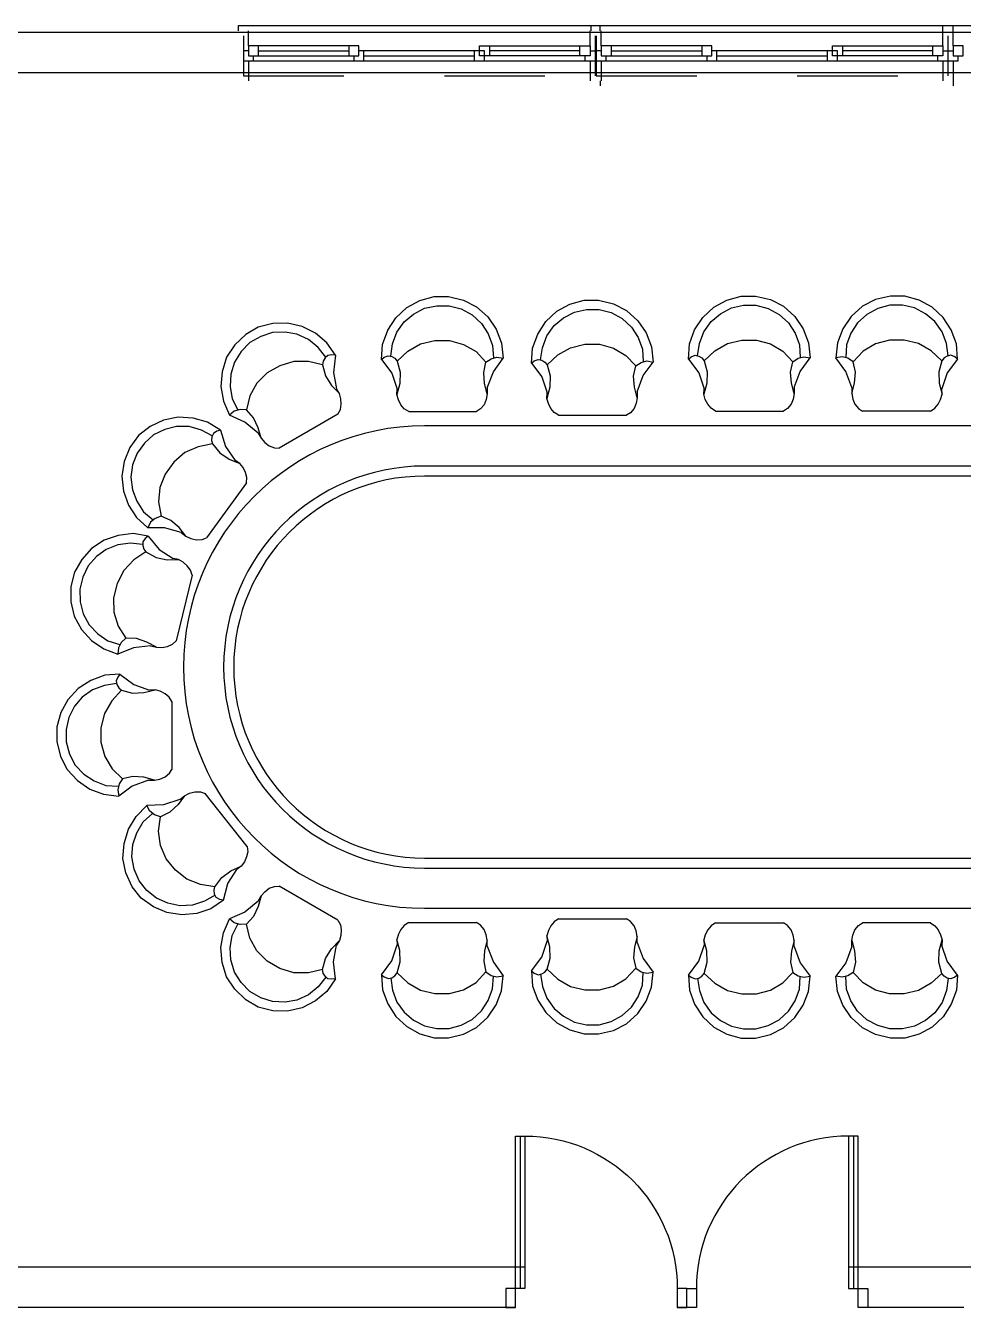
# Model space of a CAD drawing. Header units: millimetres. Extents: x -17017 to 2697, y 1903 to 18260.
# Drawn here: x -17004.516 to -17003.583, y 18222.847 to 18224.122 of the extents above; entities that cross this region are included whole.
import ezdxf

# ---------------------------------------------------------------- set-up
doc = ezdxf.new("R2010")
doc.units = ezdxf.units.MM
doc.linetypes.add('DOT3', pattern=[0.06, 0, -0.06])
for name, color, linetype in [('1', 7, 'Continuous'), ('3DJORDAN', 30, 'Continuous'), ('A-Door', 150, 'Continuous'), ('A-Glaz', 92, 'Continuous'), ('DENIZLIK', 16, 'Continuous'), ('DUVAR', 7, 'Continuous'), ('IZDOT', 2, 'DOT3'), ('NT', 1, 'Continuous'), ('PENCERE', 3, 'Continuous'), ('sıva', 181, 'Continuous')]:
    doc.layers.add(name, color=color, linetype=linetype)

# ---------------------------------------------------------------- blocks, each defined once
blk = doc.blocks.new('table-27')
at = {"color": 0, "linetype": 'ByBlock'}
for p, q in [((-2.5804, 1.7396), (-2.5254, 1.7908)), ((-2.5254, 1.7908), (-2.4612, 1.8258)), ((-2.4923, 1.7578), (-2.4372, 1.7869)), ((-2.4612, 1.8258), (-2.3899, 1.8459)), ((-2.4372, 1.7869), (-2.377, 1.7999)), ((-2.3899, 1.8459), (-2.3173, 1.8459)), ((-2.377, 1.7999), (-2.3154, 1.7999)), ((-2.3173, 1.8459), (-2.2435, 1.8278)), ((-2.3154, 1.7999), (-2.2545, 1.7837)), ((-2.2435, 1.8278), (-2.178, 1.7947)), ((-2.178, 1.7947), (-2.1229, 1.7435)), ((-1.7861, 1.7947), (-1.8412, 1.7435)), ((-1.7206, 1.8278), (-1.7861, 1.7947)), ((-1.6468, 1.8459), (-1.7206, 1.8278)), ((-1.6487, 1.7999), (-1.7096, 1.7837)), ((-1.5871, 1.7999), (-1.6487, 1.7999)), ((-1.5742, 1.8459), (-1.6468, 1.8459)), ((-1.5269, 1.7869), (-1.5871, 1.7999)), ((-1.5029, 1.8258), (-1.5742, 1.8459)), ((-1.4718, 1.7578), (-1.5269, 1.7869)), ((-1.4387, 1.7908), (-1.5029, 1.8258)), ((-1.3837, 1.7396), (-1.4387, 1.7908)), ((-0.9395, 1.8072), (-1.005, 1.7742)), ((-0.8656, 1.8254), (-0.9395, 1.8072)), ((-0.7931, 1.8254), (-0.8656, 1.8254)), ((-0.7218, 1.8053), (-0.7931, 1.8254)), ((-0.6576, 1.7703), (-0.7218, 1.8053)), ((-0.2588, 1.7927), (-0.3139, 1.7416)), ((-0.1934, 1.8258), (-0.2588, 1.7927)), ((-0.1195, 1.8439), (-0.1934, 1.8258)), ((-0.1214, 1.7979), (-0.1823, 1.7817)), ((-0.0599, 1.7979), (-0.1214, 1.7979)), ((-0.0469, 1.8439), (-0.1195, 1.8439)), ((0.0004, 1.785), (-0.0599, 1.7979)), ((0.0244, 1.8238), (-0.0469, 1.8439)), ((0.0885, 1.7889), (0.0244, 1.8238)), ((0.1436, 1.7377), (0.0885, 1.7889)), ((-2.6206, 1.6774), (-2.5804, 1.7396)), ((-2.5383, 1.7196), (-2.4923, 1.7578)), ((-2.2545, 1.7837), (-2.2001, 1.7545)), ((-2.2001, 1.7545), (-2.1541, 1.7118)), ((-2.1229, 1.7435), (-2.0808, 1.6826)), ((-1.8412, 1.7435), (-1.8833, 1.6826)), ((-1.764, 1.7545), (-1.8101, 1.7118)), ((-1.7096, 1.7837), (-1.764, 1.7545)), ((-1.4258, 1.7196), (-1.4718, 1.7578)), ((-1.3435, 1.6774), (-1.3837, 1.7396)), ((-1.06, 1.723), (-1.1022, 1.6621)), ((-1.005, 1.7742), (-1.06, 1.723)), ((-0.9829, 1.734), (-1.0289, 1.6912)), ((-0.9285, 1.7632), (-0.9829, 1.734)), ((-0.8676, 1.7794), (-0.9285, 1.7632)), ((-0.806, 1.7794), (-0.8676, 1.7794)), ((-0.7458, 1.7664), (-0.806, 1.7794)), ((-0.6907, 1.7372), (-0.7458, 1.7664)), ((-0.6447, 1.699), (-0.6907, 1.7372)), ((-0.6026, 1.7191), (-0.6576, 1.7703)), ((-0.3139, 1.7416), (-0.356, 1.6806)), ((-0.2368, 1.7526), (-0.2828, 1.7098)), ((-0.1823, 1.7817), (-0.2368, 1.7526)), ((0.0555, 1.7558), (0.0004, 1.785)), ((0.1015, 1.7176), (0.0555, 1.7558)), ((0.1838, 1.6755), (0.1436, 1.7377)), ((-2.6465, 1.6075), (-2.6206, 1.6774)), ((-2.5966, 1.6094), (-2.5746, 1.6684)), ((-2.5746, 1.6684), (-2.5383, 1.7196)), ((-2.1541, 1.7118), (-2.121, 1.6606)), ((-2.121, 1.6606), (-2.099, 1.6023)), ((-2.0808, 1.6826), (-2.0549, 1.6133)), ((-1.8833, 1.6826), (-1.9092, 1.6133)), ((-1.8431, 1.6606), (-1.8651, 1.6023)), ((-1.8101, 1.7118), (-1.8431, 1.6606)), ((-1.3895, 1.6684), (-1.4258, 1.7196)), ((-1.3675, 1.6094), (-1.3895, 1.6684)), ((-1.3176, 1.6075), (-1.3435, 1.6774)), ((-1.1022, 1.6621), (-1.1281, 1.5927)), ((-1.0289, 1.6912), (-1.062, 1.64)), ((-0.6084, 1.6478), (-0.6447, 1.699)), ((-0.5624, 1.6569), (-0.6026, 1.7191)), ((-0.356, 1.6806), (-0.3819, 1.6113)), ((-0.3158, 1.6586), (-0.3379, 1.6003)), ((-0.2828, 1.7098), (-0.3158, 1.6586)), ((0.1378, 1.6664), (0.1015, 1.7176)), ((0.1598, 1.6074), (0.1378, 1.6664)), ((0.2097, 1.6055), (0.1838, 1.6755)), ((0.486, 1.6134), (0.5434, 1.661)), ((0.5434, 1.661), (0.6094, 1.6948)), ((0.6094, 1.6948), (0.6827, 1.7115)), ((0.6358, 1.6563), (0.6947, 1.6664)), ((0.6827, 1.7115), (0.7557, 1.7097)), ((0.6947, 1.6664), (0.757, 1.664)), ((0.7557, 1.7097), (0.8275, 1.6914)), ((0.757, 1.664), (0.8157, 1.6451)), ((0.8275, 1.6914), (0.8903, 1.6551)), ((-2.6517, 1.5323), (-2.6465, 1.6075)), ((-2.6057, 1.5491), (-2.5966, 1.6094)), ((-2.5202, 1.5731), (-2.4573, 1.6094)), ((-2.4573, 1.6094), (-2.386, 1.6262)), ((-2.386, 1.6262), (-2.3135, 1.6262)), ((-2.3135, 1.6262), (-2.2435, 1.6075)), ((-2.2435, 1.6075), (-2.1813, 1.5712)), ((-2.099, 1.6023), (-2.0951, 1.5401)), ((-2.0549, 1.6133), (-2.0458, 1.5381)), ((-1.9092, 1.6133), (-1.9183, 1.5381)), ((-1.8651, 1.6023), (-1.869, 1.5401)), ((-1.7206, 1.6075), (-1.7828, 1.5712)), ((-1.6506, 1.6262), (-1.7206, 1.6075)), ((-1.5781, 1.6262), (-1.6506, 1.6262)), ((-1.5068, 1.6094), (-1.5781, 1.6262)), ((-1.4439, 1.5731), (-1.5068, 1.6094)), ((-1.3584, 1.5491), (-1.3675, 1.6094)), ((-1.3124, 1.5323), (-1.3176, 1.6075)), ((-1.062, 1.64), (-1.084, 1.5817)), ((-0.8695, 1.6057), (-0.9395, 1.5869)), ((-0.797, 1.6057), (-0.8695, 1.6057)), ((-0.7257, 1.5889), (-0.797, 1.6057)), ((-0.5864, 1.5889), (-0.6084, 1.6478)), ((-0.5365, 1.5869), (-0.5624, 1.6569)), ((-0.3819, 1.6113), (-0.391, 1.5361)), ((-0.3379, 1.6003), (-0.3418, 1.5381)), ((-0.1934, 1.6055), (-0.2556, 1.5692)), ((-0.1234, 1.6243), (-0.1934, 1.6055)), ((-0.0508, 1.6243), (-0.1234, 1.6243)), ((0.0205, 1.6074), (-0.0508, 1.6243)), ((0.0833, 1.5711), (0.0205, 1.6074)), ((0.1689, 1.5472), (0.1598, 1.6074)), ((0.2149, 1.5303), (0.2097, 1.6055)), ((0.4439, 1.5509), (0.486, 1.6134)), ((0.5301, 1.5901), (0.5787, 1.6301)), ((0.5787, 1.6301), (0.6358, 1.6563)), ((0.8157, 1.6451), (0.869, 1.6143)), ((0.869, 1.6143), (0.9136, 1.5698)), ((0.8903, 1.6551), (0.9452, 1.6024)), ((0.9452, 1.6024), (0.9853, 1.541)), ((-2.6517, 1.5323), (-2.6375, 1.5433)), ((-2.6517, 1.5323), (-2.6005, 1.4636)), ((-2.6375, 1.5433), (-2.6187, 1.5511)), ((-2.6187, 1.5511), (-2.6005, 1.5472)), ((-2.6005, 1.5472), (-2.5843, 1.5381)), ((-2.5843, 1.5381), (-2.5733, 1.5239)), ((-2.5733, 1.5239), (-2.5202, 1.5731)), ((-2.1813, 1.5712), (-2.132, 1.5187)), ((-2.132, 1.5187), (-2.1061, 1.5362)), ((-2.1061, 1.5362), (-2.0769, 1.5433)), ((-2.0951, 1.4707), (-2.0458, 1.5381)), ((-2.0769, 1.5433), (-2.0458, 1.5381)), ((-1.8872, 1.5433), (-1.9183, 1.5381)), ((-1.869, 1.4707), (-1.9183, 1.5381)), ((-1.858, 1.5362), (-1.8872, 1.5433)), ((-1.8321, 1.5187), (-1.858, 1.5362)), ((-1.7828, 1.5712), (-1.8321, 1.5187)), ((-1.3908, 1.5239), (-1.4439, 1.5731)), ((-1.3798, 1.5381), (-1.3908, 1.5239)), ((-1.3636, 1.5472), (-1.3798, 1.5381)), ((-1.3454, 1.5511), (-1.3636, 1.5472)), ((-1.3124, 1.5323), (-1.3636, 1.4636)), ((-1.3266, 1.5433), (-1.3454, 1.5511)), ((-1.3124, 1.5323), (-1.3266, 1.5433)), ((-1.1281, 1.5927), (-1.1372, 1.5176)), ((-1.084, 1.5817), (-1.0879, 1.5195)), ((-1.0017, 1.5506), (-1.051, 1.4981)), ((-0.9395, 1.5869), (-1.0017, 1.5506)), ((-0.6628, 1.5526), (-0.7257, 1.5889)), ((-0.6097, 1.5033), (-0.6628, 1.5526)), ((-0.5773, 1.5286), (-0.5864, 1.5889)), ((-0.5643, 1.5305), (-0.5825, 1.5266)), ((-0.5455, 1.5228), (-0.5643, 1.5305)), ((-0.5313, 1.5117), (-0.5365, 1.5869)), ((-0.3599, 1.5413), (-0.391, 1.5361)), ((-0.3418, 1.4687), (-0.391, 1.5361)), ((-0.3307, 1.5342), (-0.3599, 1.5413)), ((-0.3048, 1.5167), (-0.3307, 1.5342)), ((-0.2556, 1.5692), (-0.3048, 1.5167)), ((0.1365, 1.5219), (0.0833, 1.5711)), ((0.1475, 1.5361), (0.1365, 1.5219)), ((0.1637, 1.5452), (0.1475, 1.5361)), ((0.1818, 1.5491), (0.1637, 1.5452)), ((0.2006, 1.5413), (0.1818, 1.5491)), ((0.2149, 1.5303), (0.2006, 1.5413)), ((0.4439, 1.5509), (0.4617, 1.5533)), ((0.4439, 1.5509), (0.4538, 1.4658)), ((0.4617, 1.5533), (0.4819, 1.5506)), ((0.4819, 1.5506), (0.4956, 1.5382)), ((0.4921, 1.5425), (0.5301, 1.5901)), ((0.4956, 1.5382), (0.5051, 1.5222)), ((0.9136, 1.5698), (0.9461, 1.5173)), ((0.9853, 1.541), (1.0074, 1.4691)), ((-2.5733, 1.5239), (-2.5584, 1.4688)), ((-2.5584, 1.4688), (-2.5603, 1.4124)), ((-2.143, 1.4675), (-2.132, 1.5187)), ((-2.1391, 1.4124), (-2.143, 1.4675)), ((-2.1249, 1.3904), (-2.0951, 1.4707)), ((-1.8392, 1.3904), (-1.869, 1.4707)), ((-1.8211, 1.4675), (-1.8321, 1.5187)), ((-1.825, 1.4124), (-1.8211, 1.4675)), ((-1.3908, 1.5239), (-1.4057, 1.4688)), ((-1.4057, 1.4688), (-1.4038, 1.4124)), ((-1.1061, 1.5228), (-1.1372, 1.5176)), ((-1.0879, 1.4502), (-1.1372, 1.5176)), ((-1.0769, 1.5156), (-1.1061, 1.5228)), ((-1.051, 1.4981), (-1.0769, 1.5156)), ((-1.04, 1.4469), (-1.051, 1.4981)), ((-0.6097, 1.5033), (-0.6246, 1.4482)), ((-0.5987, 1.5176), (-0.6097, 1.5033)), ((-0.5825, 1.5266), (-0.5987, 1.5176)), ((-0.5313, 1.5117), (-0.5825, 1.4431)), ((-0.5313, 1.5117), (-0.5455, 1.5228)), ((-0.3119, 1.3884), (-0.3418, 1.4687)), ((-0.2938, 1.4655), (-0.3048, 1.5167)), ((0.1365, 1.5219), (0.1216, 1.4668)), ((0.1216, 1.4668), (0.1235, 1.4104)), ((0.2149, 1.5303), (0.1637, 1.4616)), ((0.5075, 1.5044), (0.4929, 1.4492)), ((0.5051, 1.5222), (0.5075, 1.5044)), ((0.5075, 1.5044), (0.5782, 1.5204)), ((0.5782, 1.5204), (0.6508, 1.5204)), ((0.6508, 1.5204), (0.7209, 1.4993)), ((0.7209, 1.4993), (0.7837, 1.463)), ((0.9461, 1.5173), (0.9645, 1.4572)), ((1.0074, 1.4691), (1.0133, 1.3953)), ((-2.6005, 1.4636), (-2.5733, 1.3845)), ((-2.5603, 1.4124), (-2.5746, 1.3573)), ((-2.1249, 1.3606), (-2.1391, 1.4124)), ((-1.8392, 1.3606), (-1.825, 1.4124)), ((-1.4038, 1.4124), (-1.3895, 1.3573)), ((-1.3636, 1.4636), (-1.3908, 1.3845)), ((-1.0581, 1.3698), (-1.0879, 1.4502)), ((-1.0438, 1.3919), (-1.04, 1.4469)), ((-0.6246, 1.4482), (-0.6226, 1.3919)), ((-0.5825, 1.4431), (-0.6097, 1.364)), ((-0.3119, 1.3586), (-0.2977, 1.4104)), ((-0.2977, 1.4104), (-0.2938, 1.4655)), ((0.1235, 1.4104), (0.1378, 1.3553)), ((0.1637, 1.4616), (0.1365, 1.3826)), ((0.4538, 1.4658), (0.4378, 1.3838)), ((0.4929, 1.4492), (0.463, 1.4014)), ((0.7837, 1.463), (0.8349, 1.4117)), ((0.8349, 1.4117), (0.8706, 1.3491)), ((0.9645, 1.4572), (0.9675, 1.3964)), ((-2.5746, 1.3573), (-2.5733, 1.3845)), ((-2.5675, 1.3314), (-2.5746, 1.3573)), ((-2.1249, 1.3606), (-2.1301, 1.3333)), ((-2.1249, 1.3904), (-2.1249, 1.3606)), ((-1.8392, 1.3904), (-1.8392, 1.3606)), ((-1.8392, 1.3606), (-1.834, 1.3333)), ((-1.3966, 1.3314), (-1.3895, 1.3573)), ((-1.3895, 1.3573), (-1.3908, 1.3845)), ((-1.0581, 1.34), (-1.0438, 1.3919)), ((-1.0581, 1.3698), (-1.0581, 1.34)), ((-1.0581, 1.34), (-1.0529, 1.3128)), ((-0.6226, 1.3919), (-0.6084, 1.3368)), ((-0.6084, 1.3368), (-0.6097, 1.364)), ((-0.3119, 1.3884), (-0.3119, 1.3586)), ((-0.3119, 1.3586), (-0.3068, 1.3314)), ((0.1306, 1.3294), (0.1378, 1.3553)), ((0.1378, 1.3553), (0.1365, 1.3826)), ((0.4162, 1.3348), (0.423, 1.3609)), ((0.463, 1.4014), (0.423, 1.3609)), ((0.423, 1.3609), (0.4378, 1.3838)), ((0.8706, 1.3491), (0.887, 1.279)), ((0.9675, 1.3964), (0.9574, 1.3348)), ((1.0133, 1.3953), (1.0011, 1.3223)), ((-2.5545, 1.3074), (-2.5675, 1.3314)), ((-2.5383, 1.2873), (-2.5545, 1.3074)), ((-2.5163, 1.2731), (-2.5383, 1.2873)), ((-2.1592, 1.286), (-2.1787, 1.2731)), ((-2.1411, 1.3074), (-2.1592, 1.286)), ((-2.1301, 1.3333), (-2.1411, 1.3074)), ((-1.834, 1.3333), (-1.823, 1.3074)), ((-1.823, 1.3074), (-1.8049, 1.286)), ((-1.8049, 1.286), (-1.7854, 1.2731)), ((-1.4478, 1.2731), (-1.4258, 1.2873)), ((-1.4258, 1.2873), (-1.4096, 1.3074)), ((-1.4096, 1.3074), (-1.3966, 1.3314)), ((-1.0529, 1.3128), (-1.0419, 1.2869)), ((-1.0419, 1.2869), (-1.0238, 1.2655)), ((-0.6447, 1.2668), (-0.6285, 1.2869)), ((-0.6285, 1.2869), (-0.6155, 1.3109)), ((-0.6155, 1.3109), (-0.6084, 1.3368)), ((-0.3068, 1.3314), (-0.2957, 1.3054)), ((-0.2957, 1.3054), (-0.2776, 1.2841)), ((-0.2776, 1.2841), (-0.2582, 1.2711)), ((0.0794, 1.2711), (0.1015, 1.2854)), ((0.1015, 1.2854), (0.1177, 1.3054)), ((0.1177, 1.3054), (0.1306, 1.3294)), ((0.4155, 1.3076), (0.4162, 1.3348)), ((0.4194, 1.2821), (0.4155, 1.3076)), ((0.4314, 1.2587), (0.4194, 1.2821)), ((0.8518, 1.2402), (0.887, 1.279)), ((0.887, 1.279), (0.9182, 1.2812)), ((0.9182, 1.2812), (0.947, 1.2728)), ((0.9574, 1.3348), (0.9296, 1.279)), ((1.0011, 1.3223), (0.9713, 1.2527)), ((-2.5163, 1.2731), (-2.1787, 1.2731)), ((-1.4478, 1.2731), (-1.7854, 1.2731)), ((-1.0238, 1.2655), (-1.0043, 1.2525)), ((-0.6667, 1.2525), (-1.0043, 1.2525)), ((-0.6667, 1.2525), (-0.6447, 1.2668)), ((0.0794, 1.2711), (-0.2582, 1.2711)), ((0.4314, 1.2587), (0.7236, 1.0898)), ((0.8276, 1.1906), (0.8518, 1.2402)), ((0.8289, 1.1644), (0.8949, 1.219)), ((0.8949, 1.219), (0.9713, 1.2527)), ((0.947, 1.2728), (0.9713, 1.2527)), ((1.0634, 1.2025), (1.1343, 1.2257)), ((1.1343, 1.2257), (1.208, 1.233)), ((1.208, 1.233), (1.2823, 1.2217)), ((1.2823, 1.2217), (1.3496, 1.1933)), ((0, 1.2), (-3.9641, 1.2)), ((0.814, 1.1386), (0.8276, 1.1906)), ((0.8289, 1.1644), (0.814, 1.1386)), ((1.0013, 1.1598), (0.9794, 1.077)), ((1.0013, 1.1598), (1.0634, 1.2025)), ((1.0013, 1.1598), (1.0188, 1.1555)), ((1.0188, 1.1555), (1.0366, 1.1456)), ((1.0431, 1.1342), (1.0959, 1.1646)), ((1.0959, 1.1646), (1.1558, 1.1841)), ((1.1558, 1.1841), (1.2184, 1.1875)), ((1.2184, 1.1875), (1.277, 1.1753)), ((1.277, 1.1753), (1.3341, 1.1503)), ((1.3341, 1.1503), (1.3818, 1.1112)), ((1.3496, 1.1933), (1.4097, 1.15)), ((1.4097, 1.15), (1.4549, 1.0932)), ((0.747, 1.0912), (0.7236, 1.0898)), ((0.7734, 1.1007), (0.747, 1.0912)), ((0.7959, 1.1176), (0.7734, 1.1007)), ((0.814, 1.1386), (0.7959, 1.1176)), ((1.0435, 1.0931), (1.0096, 1.0472)), ((1.0366, 1.1456), (1.0448, 1.129)), ((1.0478, 1.1106), (1.0435, 1.0931)), ((1.0435, 1.0931), (1.1151, 1.0822)), ((1.0448, 1.129), (1.0478, 1.1106)), ((1.3818, 1.1112), (1.4201, 1.063)), ((1.4549, 1.0932), (1.4866, 1.0241)), ((0.9794, 1.077), (0.9344, 1.0065)), ((1.0096, 1.0472), (0.9643, 1.0136)), ((1.1151, 1.0822), (1.1826, 1.0556)), ((1.1826, 1.0556), (1.2402, 1.0103)), ((1.4201, 1.063), (1.4453, 1.0053)), ((1.4866, 1.0241), (1.5015, 0.9523)), ((0, 1), (-3.9641, 1)), ((0.8858, 0.9438), (0.8965, 0.9688)), ((0.8965, 0.9688), (0.9123, 0.9905)), ((0.9643, 1.0136), (0.9123, 0.9905)), ((0.9123, 0.9905), (0.9344, 1.0065)), ((1.2402, 1.0103), (1.2853, 0.9535)), ((1.4453, 1.0053), (1.4563, 0.9445)), ((0, 0.95), (-3.9641, 0.95)), ((0.8801, 0.9186), (0.8858, 0.9438)), ((0.8827, 0.8925), (0.8801, 0.9186)), ((1.2853, 0.9535), (1.3142, 0.887)), ((1.4563, 0.9445), (1.4515, 0.8819)), ((1.5015, 0.9523), (1.4957, 0.8773)), ((0.8827, 0.8925), (1.0928, 0.6282)), ((1.3142, 0.887), (1.3245, 0.8157)), ((1.4515, 0.8819), (1.432, 0.8242)), ((1.4957, 0.8773), (1.4742, 0.8064)), ((1.3245, 0.8157), (1.314, 0.7445)), ((1.4, 0.7706), (1.3538, 0.7289)), ((1.432, 0.8242), (1.4, 0.7706)), ((1.4742, 0.8064), (1.4361, 0.743)), ((1.2264, 0.6839), (1.2671, 0.7213)), ((1.2671, 0.7213), (1.314, 0.7445)), ((1.314, 0.7445), (1.3439, 0.7351)), ((1.3439, 0.7351), (1.3676, 0.7167)), ((1.3676, 0.7167), (1.3829, 0.6891)), ((1.4361, 0.743), (1.3829, 0.6891)), ((1.1947, 0.6405), (1.1702, 0.6276)), ((1.1947, 0.6405), (1.2264, 0.6839)), ((1.218, 0.6591), (1.1947, 0.6405)), ((1.218, 0.6591), (1.2995, 0.6857)), ((1.2995, 0.6857), (1.3829, 0.6891)), ((1.4548, 0.5925), (1.5222, 0.6417)), ((1.5274, 0.6106), (1.5222, 0.6417)), ((1.5974, 0.6326), (1.5222, 0.6417)), ((1.115, 0.621), (1.0928, 0.6282)), ((1.143, 0.6201), (1.115, 0.621)), ((1.1702, 0.6276), (1.143, 0.6201)), ((1.3745, 0.5627), (1.4548, 0.5925)), ((1.5028, 0.5555), (1.5203, 0.5815)), ((1.5203, 0.5815), (1.5274, 0.6106)), ((1.5864, 0.5886), (1.5242, 0.5925)), ((1.6447, 0.5666), (1.5864, 0.5886)), ((1.6667, 0.6067), (1.5974, 0.6326)), ((1.7276, 0.5646), (1.6667, 0.6067)), ((1.2702, 0.5283), (1.2572, 0.5089)), ((1.2915, 0.5465), (1.2702, 0.5283)), ((1.3175, 0.5575), (1.2915, 0.5465)), ((1.3447, 0.5627), (1.3175, 0.5575)), ((1.3447, 0.5627), (1.3965, 0.5484)), ((1.3745, 0.5627), (1.3447, 0.5627)), ((1.3965, 0.5484), (1.4516, 0.5445)), ((1.4516, 0.5445), (1.5028, 0.5555)), ((1.5553, 0.5063), (1.5028, 0.5555)), ((1.6959, 0.5335), (1.6447, 0.5666)), ((1.7387, 0.4875), (1.6959, 0.5335)), ((1.7788, 0.5095), (1.7276, 0.5646)), ((1.2572, 0.1713), (1.2572, 0.5089)), ((1.5916, 0.4441), (1.5553, 0.5063)), ((1.7678, 0.4331), (1.7387, 0.4875)), ((1.8119, 0.4441), (1.7788, 0.5095)), ((1.6104, 0.3741), (1.5916, 0.4441)), ((1.784, 0.3722), (1.7678, 0.4331)), ((1.83, 0.3702), (1.8119, 0.4441)), ((1.6104, 0.3015), (1.6104, 0.3741)), ((1.784, 0.3106), (1.784, 0.3722)), ((1.83, 0.2976), (1.83, 0.3702)), ((1.5935, 0.2302), (1.6104, 0.3015)), ((1.7711, 0.2503), (1.784, 0.3106)), ((1.8099, 0.2264), (1.83, 0.2976)), ((1.5572, 0.1674), (1.5935, 0.2302)), ((1.7037, 0.1492), (1.7419, 0.1952)), ((1.7419, 0.1952), (1.7711, 0.2503)), ((1.7749, 0.1622), (1.8099, 0.2264)), ((1.2572, 0.1713), (1.2714, 0.1492)), ((1.2714, 0.1492), (1.2915, 0.133)), ((1.2915, 0.133), (1.3155, 0.1201)), ((1.4529, 0.1292), (1.3965, 0.1272)), ((1.508, 0.1142), (1.4529, 0.1292)), ((1.508, 0.1142), (1.5572, 0.1674)), ((1.6525, 0.113), (1.7037, 0.1492)), ((1.7238, 0.1071), (1.7749, 0.1622)), ((1.3155, 0.1201), (1.3414, 0.113)), ((1.3965, 0.1272), (1.3414, 0.113)), ((1.3414, 0.113), (1.3686, 0.1142)), ((1.4477, 0.087), (1.3686, 0.1142)), ((1.5164, 0.0358), (1.4477, 0.087)), ((1.5222, 0.1032), (1.508, 0.1142)), ((1.5313, 0.087), (1.5222, 0.1032)), ((1.5274, 0.0501), (1.5352, 0.0689)), ((1.5352, 0.0689), (1.5313, 0.087)), ((1.5332, 0.0818), (1.5935, 0.0909)), ((1.5916, 0.041), (1.6615, 0.0669)), ((1.5935, 0.0909), (1.6525, 0.113)), ((1.6615, 0.0669), (1.7238, 0.1071)), ((1.5164, 0.0358), (1.5274, 0.0501)), ((1.5164, 0.0358), (1.5916, 0.041)), ((1.254, -0.1141), (1.2368, -0.1299)), ((1.2791, -0.1016), (1.254, -0.1141)), ((1.3069, -0.0971), (1.2791, -0.1016)), ((1.3345, -0.0985), (1.3069, -0.0971)), ((1.3345, -0.0985), (1.3815, -0.1247)), ((1.3635, -0.1056), (1.3345, -0.0985)), ((1.3635, -0.1056), (1.4486, -0.0957)), ((1.3815, -0.1247), (1.4341, -0.1415)), ((1.4486, -0.0957), (1.5258, -0.0639)), ((1.4864, -0.143), (1.5096, -0.122)), ((1.5096, -0.122), (1.5234, -0.0953)), ((1.5755, -0.1308), (1.516, -0.1122)), ((1.5234, -0.0953), (1.5258, -0.0639)), ((1.5967, -0.0906), (1.5258, -0.0639)), ((1.6578, -0.1322), (1.5967, -0.0906)), ((1.1565, -0.4579), (1.2368, -0.1299)), ((1.4341, -0.1415), (1.4864, -0.143)), ((1.5257, -0.2033), (1.4864, -0.143)), ((1.6269, -0.166), (1.5755, -0.1308)), ((1.6688, -0.2103), (1.6269, -0.166)), ((1.707, -0.1876), (1.6578, -0.1322)), ((1.7436, -0.2533), (1.707, -0.1876)), ((1.5462, -0.2724), (1.5257, -0.2033)), ((1.6994, -0.2652), (1.6688, -0.2103)), ((1.7602, -0.3247), (1.7436, -0.2533)), ((1.5478, -0.3448), (1.5462, -0.2724)), ((1.7148, -0.325), (1.6994, -0.2652)), ((1.5305, -0.4153), (1.5478, -0.3448)), ((1.716, -0.388), (1.7148, -0.325)), ((1.7602, -0.4008), (1.7602, -0.3247)), ((1.4972, -0.4805), (1.5305, -0.4153)), ((1.7014, -0.4478), (1.716, -0.388)), ((1.743, -0.4713), (1.7602, -0.4008)), ((1.1565, -0.4579), (1.1652, -0.4827)), ((1.1652, -0.4827), (1.1808, -0.5032)), ((1.1808, -0.5032), (1.201, -0.5215)), ((1.4471, -0.533), (1.4972, -0.4805)), ((1.6331, -0.5498), (1.6745, -0.5032)), ((1.6745, -0.5032), (1.7014, -0.4478)), ((1.7065, -0.5358), (1.743, -0.4713)), ((1.201, -0.5215), (1.2245, -0.5345)), ((1.2814, -0.5338), (1.2245, -0.5345)), ((1.2245, -0.5345), (1.2513, -0.5398)), ((1.3216, -0.585), (1.2513, -0.5398)), ((1.3366, -0.5453), (1.2814, -0.5338)), ((1.3866, -0.5729), (1.3366, -0.5453)), ((1.3866, -0.5729), (1.4471, -0.533)), ((1.3978, -0.587), (1.3866, -0.5729)), ((1.585, -0.5854), (1.6331, -0.5498)), ((1.6573, -0.5898), (1.7065, -0.5358)), ((1.1074, -0.6354), (1.0854, -0.6435)), ((1.1353, -0.6333), (1.1074, -0.6354)), ((1.1628, -0.6397), (1.1353, -0.6333)), ((1.3761, -0.651), (1.3216, -0.585)), ((1.3902, -0.6398), (1.4022, -0.6234)), ((1.4028, -0.6049), (1.3978, -0.587)), ((1.4022, -0.6234), (1.4028, -0.6049)), ((1.4034, -0.6104), (1.4641, -0.6159)), ((1.4641, -0.6159), (1.5266, -0.6085)), ((1.5245, -0.6553), (1.5945, -0.6311)), ((1.5266, -0.6085), (1.585, -0.5854)), ((1.5945, -0.6311), (1.6573, -0.5898)), ((0.8865, -0.9162), (1.0854, -0.6435)), ((1.1878, -0.6515), (1.1628, -0.6397)), ((1.1878, -0.6515), (1.2213, -0.6936)), ((1.2119, -0.6691), (1.1878, -0.6515)), ((1.2119, -0.6691), (1.2944, -0.6924)), ((1.2213, -0.6936), (1.2635, -0.7292)), ((1.2944, -0.6924), (1.3779, -0.6923)), ((1.3637, -0.7205), (1.3779, -0.6923)), ((1.3761, -0.651), (1.3902, -0.6398)), ((1.3761, -0.651), (1.4504, -0.6639)), ((1.4332, -0.7439), (1.3779, -0.6923)), ((1.4504, -0.6639), (1.5245, -0.6553)), ((1.2635, -0.7292), (1.3114, -0.7505)), ((1.3114, -0.7505), (1.3408, -0.7398)), ((1.3248, -0.8212), (1.3114, -0.7505)), ((1.3408, -0.7398), (1.3637, -0.7205)), ((1.3984, -0.773), (1.3504, -0.7332)), ((1.474, -0.8057), (1.4332, -0.7439)), ((1.3174, -0.8928), (1.3248, -0.8212)), ((1.4325, -0.8252), (1.3984, -0.773)), ((1.4544, -0.882), (1.4325, -0.8252)), ((1.4984, -0.8756), (1.474, -0.8057)), ((1.4619, -0.9444), (1.4544, -0.882)), ((1.5073, -0.9503), (1.4984, -0.8756)), ((-3.9641, -0.95), (0, -0.95)), ((0.8865, -0.9162), (0.8851, -0.9424)), ((0.8851, -0.9424), (0.8917, -0.9674)), ((1.2914, -0.9604), (1.3174, -0.8928)), ((1.4533, -1.0056), (1.4619, -0.9444)), ((1.4954, -1.0226), (1.5073, -0.9503)), ((-3.9641, -1), (0, -1)), ((0.8917, -0.9674), (0.9035, -0.992)), ((0.9035, -0.992), (0.9202, -1.013)), ((0.9731, -1.0339), (0.9202, -1.013)), ((0.9202, -1.013), (0.943, -1.028)), ((1.193, -1.0667), (1.2486, -1.0191)), ((1.2486, -1.0191), (1.2914, -0.9604)), ((1.4305, -1.0643), (1.4533, -1.0056)), ((0.9908, -1.0966), (0.943, -1.028)), ((1.0198, -1.0656), (0.9731, -1.0339)), ((1.0555, -1.1101), (1.0198, -1.0656)), ((1.1266, -1.0962), (1.193, -1.0667)), ((1.3943, -1.1141), (1.4305, -1.0643)), ((1.4666, -1.093), (1.4954, -1.0226)), ((0.4314, -1.2587), (0.7236, -1.0898)), ((0.747, -1.0912), (0.7236, -1.0898)), ((0.7734, -1.1007), (0.747, -1.0912)), ((0.7959, -1.1176), (0.7734, -1.1007)), ((0.814, -1.1386), (0.7959, -1.1176)), ((0.814, -1.1386), (0.8276, -1.1906)), ((0.8289, -1.1644), (0.814, -1.1386)), ((1.0161, -1.1784), (0.9908, -1.0966)), ((1.0508, -1.1628), (1.0584, -1.1458)), ((1.0555, -1.1101), (1.1266, -1.0962)), ((1.0606, -1.1274), (1.0555, -1.1101)), ((1.0584, -1.1458), (1.0606, -1.1274)), ((1.3483, -1.1551), (1.3943, -1.1141)), ((1.4238, -1.1517), (1.4666, -1.093)), ((-3.9641, -1.2), (0, -1.2)), ((0.8276, -1.1906), (0.8518, -1.2402)), ((0.8289, -1.1644), (0.8949, -1.219)), ((1.0161, -1.1784), (1.0335, -1.1734)), ((1.0161, -1.1784), (1.0799, -1.2185)), ((1.0335, -1.1734), (1.0508, -1.1628)), ((1.0569, -1.1511), (1.1109, -1.1793)), ((1.1109, -1.1793), (1.1715, -1.1963)), ((1.1715, -1.1963), (1.2343, -1.1971)), ((1.2343, -1.1971), (1.2923, -1.1825)), ((1.2923, -1.1825), (1.3483, -1.1551)), ((1.2995, -1.2286), (1.3656, -1.1974)), ((1.3656, -1.1974), (1.4238, -1.1517)), ((-2.5163, -1.2731), (-2.5383, -1.2873)), ((-2.5163, -1.2731), (-2.1787, -1.2731)), ((-2.1592, -1.286), (-2.1787, -1.2731)), ((-1.8049, -1.286), (-1.7854, -1.2731)), ((-1.4478, -1.2731), (-1.7854, -1.2731)), ((-1.4478, -1.2731), (-1.4258, -1.2873)), ((-1.0419, -1.2869), (-1.0238, -1.2655)), ((-1.0238, -1.2655), (-1.0043, -1.2525)), ((-0.6667, -1.2525), (-1.0043, -1.2525)), ((-0.6667, -1.2525), (-0.6447, -1.2668)), ((-0.6447, -1.2668), (-0.6285, -1.2869)), ((-0.2776, -1.2841), (-0.2582, -1.2711)), ((0.0794, -1.2711), (-0.2582, -1.2711)), ((0.0794, -1.2711), (0.1015, -1.2854)), ((0.4314, -1.2587), (0.4194, -1.2821)), ((0.8518, -1.2402), (0.887, -1.279)), ((0.8949, -1.219), (0.9713, -1.2527)), ((0.9182, -1.2812), (0.947, -1.2728)), ((0.947, -1.2728), (0.9713, -1.2527)), ((1.0011, -1.3223), (0.9713, -1.2527)), ((1.0799, -1.2185), (1.1518, -1.2388)), ((1.1518, -1.2388), (1.2257, -1.243)), ((1.2257, -1.243), (1.2995, -1.2286)), ((-2.5675, -1.3314), (-2.5746, -1.3573)), ((-2.5545, -1.3074), (-2.5675, -1.3314)), ((-2.5383, -1.2873), (-2.5545, -1.3074)), ((-2.1411, -1.3074), (-2.1592, -1.286)), ((-2.1301, -1.3333), (-2.1411, -1.3074)), ((-2.1249, -1.3606), (-2.1301, -1.3333)), ((-1.8392, -1.3606), (-1.834, -1.3333)), ((-1.834, -1.3333), (-1.823, -1.3074)), ((-1.823, -1.3074), (-1.8049, -1.286)), ((-1.4258, -1.2873), (-1.4096, -1.3074)), ((-1.4096, -1.3074), (-1.3966, -1.3314)), ((-1.3966, -1.3314), (-1.3895, -1.3573)), ((-1.0581, -1.34), (-1.0529, -1.3128)), ((-1.0529, -1.3128), (-1.0419, -1.2869)), ((-0.6285, -1.2869), (-0.6155, -1.3109)), ((-0.6226, -1.3919), (-0.6084, -1.3368)), ((-0.6155, -1.3109), (-0.6084, -1.3368)), ((-0.6084, -1.3368), (-0.6097, -1.364)), ((-0.3119, -1.3586), (-0.3068, -1.3314)), ((-0.3068, -1.3314), (-0.2957, -1.3054)), ((-0.2957, -1.3054), (-0.2776, -1.2841)), ((0.1015, -1.2854), (0.1177, -1.3054)), ((0.1177, -1.3054), (0.1306, -1.3294)), ((0.1306, -1.3294), (0.1378, -1.3553)), ((0.4194, -1.2821), (0.4155, -1.3076)), ((0.4155, -1.3076), (0.4162, -1.3348)), ((0.4162, -1.3348), (0.423, -1.3609)), ((0.8706, -1.3491), (0.887, -1.279)), ((0.887, -1.279), (0.9182, -1.2812)), ((0.9574, -1.3348), (0.9296, -1.279)), ((0.9675, -1.3964), (0.9574, -1.3348)), ((1.0133, -1.3953), (1.0011, -1.3223)), ((-2.6005, -1.4636), (-2.5733, -1.3845)), ((-2.5603, -1.4124), (-2.5746, -1.3573)), ((-2.5746, -1.3573), (-2.5733, -1.3845)), ((-2.1249, -1.3606), (-2.1391, -1.4124)), ((-2.1249, -1.3904), (-2.1249, -1.3606)), ((-2.1249, -1.3904), (-2.0951, -1.4707)), ((-1.8392, -1.3904), (-1.869, -1.4707)), ((-1.8392, -1.3606), (-1.825, -1.4124)), ((-1.8392, -1.3904), (-1.8392, -1.3606)), ((-1.4038, -1.4124), (-1.3895, -1.3573)), ((-1.3895, -1.3573), (-1.3908, -1.3845)), ((-1.3636, -1.4636), (-1.3908, -1.3845)), ((-1.0581, -1.3698), (-1.0879, -1.4502)), ((-1.0581, -1.34), (-1.0438, -1.3919)), ((-1.0581, -1.3698), (-1.0581, -1.34)), ((-1.0438, -1.3919), (-1.04, -1.4469)), ((-0.6246, -1.4482), (-0.6226, -1.3919)), ((-0.5825, -1.4431), (-0.6097, -1.364)), ((-0.3119, -1.3884), (-0.3418, -1.4687)), ((-0.3119, -1.3586), (-0.2977, -1.4104)), ((-0.3119, -1.3884), (-0.3119, -1.3586)), ((0.1235, -1.4104), (0.1378, -1.3553)), ((0.1378, -1.3553), (0.1365, -1.3826)), ((0.1637, -1.4616), (0.1365, -1.3826)), ((0.463, -1.4014), (0.423, -1.3609)), ((0.423, -1.3609), (0.4378, -1.3838)), ((0.4538, -1.4658), (0.4378, -1.3838)), ((0.4929, -1.4492), (0.463, -1.4014)), ((0.8349, -1.4117), (0.8706, -1.3491)), ((0.9645, -1.4572), (0.9675, -1.3964)), ((1.0074, -1.4691), (1.0133, -1.3953)), ((-2.6517, -1.5323), (-2.6005, -1.4636)), ((-2.5584, -1.4688), (-2.5603, -1.4124)), ((-2.1391, -1.4124), (-2.143, -1.4675)), ((-1.825, -1.4124), (-1.8211, -1.4675)), ((-1.4057, -1.4688), (-1.4038, -1.4124)), ((-1.3124, -1.5323), (-1.3636, -1.4636)), ((-1.0879, -1.4502), (-1.1372, -1.5176)), ((-1.04, -1.4469), (-1.051, -1.4981)), ((-0.6097, -1.5033), (-0.6246, -1.4482)), ((-0.5313, -1.5117), (-0.5825, -1.4431)), ((-0.2938, -1.4655), (-0.3048, -1.5167)), ((-0.2977, -1.4104), (-0.2938, -1.4655)), ((0.1216, -1.4668), (0.1235, -1.4104)), ((0.2149, -1.5303), (0.1637, -1.4616)), ((0.4439, -1.5509), (0.4538, -1.4658)), ((0.5075, -1.5044), (0.4929, -1.4492)), ((0.7209, -1.4993), (0.7837, -1.463)), ((0.7837, -1.463), (0.8349, -1.4117)), ((0.9461, -1.5173), (0.9645, -1.4572)), ((-2.5843, -1.5381), (-2.5733, -1.5239)), ((-2.5733, -1.5239), (-2.5584, -1.4688)), ((-2.5733, -1.5239), (-2.5202, -1.5731)), ((-2.1813, -1.5712), (-2.132, -1.5187)), ((-2.143, -1.4675), (-2.132, -1.5187)), ((-2.132, -1.5187), (-2.1061, -1.5362)), ((-2.0951, -1.4707), (-2.0458, -1.5381)), ((-1.869, -1.4707), (-1.9183, -1.5381)), ((-1.8321, -1.5187), (-1.858, -1.5362)), ((-1.8211, -1.4675), (-1.8321, -1.5187)), ((-1.7828, -1.5712), (-1.8321, -1.5187)), ((-1.3908, -1.5239), (-1.4439, -1.5731)), ((-1.3908, -1.5239), (-1.4057, -1.4688)), ((-1.3798, -1.5381), (-1.3908, -1.5239)), ((-1.1061, -1.5228), (-1.1372, -1.5176)), ((-1.1281, -1.5927), (-1.1372, -1.5176)), ((-1.0769, -1.5156), (-1.1061, -1.5228)), ((-1.084, -1.5817), (-1.0879, -1.5195)), ((-1.051, -1.4981), (-1.0769, -1.5156)), ((-1.0017, -1.5506), (-1.051, -1.4981)), ((-0.6097, -1.5033), (-0.6628, -1.5526)), ((-0.5987, -1.5176), (-0.6097, -1.5033)), ((-0.5825, -1.5266), (-0.5987, -1.5176)), ((-0.5773, -1.5286), (-0.5864, -1.5889)), ((-0.5643, -1.5305), (-0.5825, -1.5266)), ((-0.5455, -1.5228), (-0.5643, -1.5305)), ((-0.5313, -1.5117), (-0.5455, -1.5228)), ((-0.5313, -1.5117), (-0.5365, -1.5869)), ((-0.3418, -1.4687), (-0.391, -1.5361)), ((-0.3048, -1.5167), (-0.3307, -1.5342)), ((-0.2556, -1.5692), (-0.3048, -1.5167)), ((0.1365, -1.5219), (0.0833, -1.5711)), ((0.1365, -1.5219), (0.1216, -1.4668)), ((0.1475, -1.5361), (0.1365, -1.5219)), ((0.2149, -1.5303), (0.2006, -1.5413)), ((0.2149, -1.5303), (0.2097, -1.6055)), ((0.4956, -1.5382), (0.5051, -1.5222)), ((0.5051, -1.5222), (0.5075, -1.5044)), ((0.5075, -1.5044), (0.5782, -1.5204)), ((0.5782, -1.5204), (0.6508, -1.5204)), ((0.6508, -1.5204), (0.7209, -1.4993)), ((0.9136, -1.5698), (0.9461, -1.5173)), ((0.9853, -1.541), (1.0074, -1.4691)), ((-2.6517, -1.5323), (-2.6375, -1.5433)), ((-2.6517, -1.5323), (-2.6465, -1.6075)), ((-2.6375, -1.5433), (-2.6187, -1.5511)), ((-2.6187, -1.5511), (-2.6005, -1.5472)), ((-2.6057, -1.5491), (-2.5966, -1.6094)), ((-2.6005, -1.5472), (-2.5843, -1.5381)), ((-2.5202, -1.5731), (-2.4573, -1.6094)), ((-2.2435, -1.6075), (-2.1813, -1.5712)), ((-2.1061, -1.5362), (-2.0769, -1.5433)), ((-2.099, -1.6023), (-2.0951, -1.5401)), ((-2.0769, -1.5433), (-2.0458, -1.5381)), ((-2.0549, -1.6133), (-2.0458, -1.5381)), ((-1.8872, -1.5433), (-1.9183, -1.5381)), ((-1.9092, -1.6133), (-1.9183, -1.5381)), ((-1.858, -1.5362), (-1.8872, -1.5433)), ((-1.8651, -1.6023), (-1.869, -1.5401)), ((-1.7206, -1.6075), (-1.7828, -1.5712)), ((-1.4439, -1.5731), (-1.5068, -1.6094)), ((-1.3636, -1.5472), (-1.3798, -1.5381)), ((-1.3584, -1.5491), (-1.3675, -1.6094)), ((-1.3454, -1.5511), (-1.3636, -1.5472)), ((-1.3266, -1.5433), (-1.3454, -1.5511)), ((-1.3124, -1.5323), (-1.3266, -1.5433)), ((-1.3124, -1.5323), (-1.3176, -1.6075)), ((-1.1022, -1.6621), (-1.1281, -1.5927)), ((-1.062, -1.64), (-1.084, -1.5817)), ((-0.9395, -1.5869), (-1.0017, -1.5506)), ((-0.8695, -1.6057), (-0.9395, -1.5869)), ((-0.7257, -1.5889), (-0.797, -1.6057)), ((-0.6628, -1.5526), (-0.7257, -1.5889)), ((-0.5864, -1.5889), (-0.6084, -1.6478)), ((-0.5365, -1.5869), (-0.5624, -1.6569)), ((-0.3599, -1.5413), (-0.391, -1.5361)), ((-0.3819, -1.6113), (-0.391, -1.5361)), ((-0.3307, -1.5342), (-0.3599, -1.5413)), ((-0.3379, -1.6003), (-0.3418, -1.5381)), ((-0.1934, -1.6055), (-0.2556, -1.5692)), ((0.0833, -1.5711), (0.0205, -1.6074)), ((0.1637, -1.5452), (0.1475, -1.5361)), ((0.1689, -1.5472), (0.1598, -1.6074)), ((0.1818, -1.5491), (0.1637, -1.5452)), ((0.2006, -1.5413), (0.1818, -1.5491)), ((0.4439, -1.5509), (0.4617, -1.5533)), ((0.4439, -1.5509), (0.486, -1.6134)), ((0.4617, -1.5533), (0.4819, -1.5506)), ((0.4819, -1.5506), (0.4956, -1.5382)), ((0.4921, -1.5425), (0.5301, -1.5901)), ((0.5301, -1.5901), (0.5787, -1.6301)), ((0.869, -1.6143), (0.9136, -1.5698)), ((0.9452, -1.6024), (0.9853, -1.541)), ((-2.6465, -1.6075), (-2.6206, -1.6774)), ((-2.5966, -1.6094), (-2.5746, -1.6684)), ((-2.4573, -1.6094), (-2.386, -1.6262)), ((-2.386, -1.6262), (-2.3135, -1.6262)), ((-2.3135, -1.6262), (-2.2435, -1.6075)), ((-2.121, -1.6606), (-2.099, -1.6023)), ((-2.0808, -1.6826), (-2.0549, -1.6133)), ((-1.8833, -1.6826), (-1.9092, -1.6133)), ((-1.8431, -1.6606), (-1.8651, -1.6023)), ((-1.6506, -1.6262), (-1.7206, -1.6075)), ((-1.5781, -1.6262), (-1.6506, -1.6262)), ((-1.5068, -1.6094), (-1.5781, -1.6262)), ((-1.3675, -1.6094), (-1.3895, -1.6684)), ((-1.3176, -1.6075), (-1.3435, -1.6774)), ((-1.0289, -1.6912), (-1.062, -1.64)), ((-0.797, -1.6057), (-0.8695, -1.6057)), ((-0.6084, -1.6478), (-0.6447, -1.699)), ((-0.5624, -1.6569), (-0.6026, -1.7191)), ((-0.356, -1.6806), (-0.3819, -1.6113)), ((-0.3158, -1.6586), (-0.3379, -1.6003)), ((-0.1234, -1.6243), (-0.1934, -1.6055)), ((-0.0508, -1.6243), (-0.1234, -1.6243)), ((0.0205, -1.6074), (-0.0508, -1.6243)), ((0.1598, -1.6074), (0.1378, -1.6664)), ((0.2097, -1.6055), (0.1838, -1.6755)), ((0.486, -1.6134), (0.5434, -1.661)), ((0.5787, -1.6301), (0.6358, -1.6563)), ((0.6358, -1.6563), (0.6947, -1.6664)), ((0.757, -1.664), (0.8157, -1.6451)), ((0.8157, -1.6451), (0.869, -1.6143)), ((0.8275, -1.6914), (0.8903, -1.6551)), ((0.8903, -1.6551), (0.9452, -1.6024)), ((-2.6206, -1.6774), (-2.5804, -1.7396)), ((-2.5746, -1.6684), (-2.5383, -1.7196)), ((-2.5383, -1.7196), (-2.4923, -1.7578)), ((-2.2001, -1.7545), (-2.1541, -1.7118)), ((-2.1541, -1.7118), (-2.121, -1.6606)), ((-2.1229, -1.7435), (-2.0808, -1.6826)), ((-1.8412, -1.7435), (-1.8833, -1.6826)), ((-1.8101, -1.7118), (-1.8431, -1.6606)), ((-1.764, -1.7545), (-1.8101, -1.7118)), ((-1.4258, -1.7196), (-1.4718, -1.7578)), ((-1.3895, -1.6684), (-1.4258, -1.7196)), ((-1.3435, -1.6774), (-1.3837, -1.7396)), ((-1.06, -1.723), (-1.1022, -1.6621)), ((-0.9829, -1.734), (-1.0289, -1.6912)), ((-0.6447, -1.699), (-0.6907, -1.7372)), ((-0.6026, -1.7191), (-0.6576, -1.7703)), ((-0.3139, -1.7416), (-0.356, -1.6806)), ((-0.2828, -1.7098), (-0.3158, -1.6586)), ((-0.2368, -1.7526), (-0.2828, -1.7098)), ((0.1015, -1.7176), (0.0555, -1.7558)), ((0.1378, -1.6664), (0.1015, -1.7176)), ((0.1838, -1.6755), (0.1436, -1.7377)), ((0.5434, -1.661), (0.6094, -1.6948)), ((0.6094, -1.6948), (0.6827, -1.7115)), ((0.6827, -1.7115), (0.7557, -1.7097)), ((0.6947, -1.6664), (0.757, -1.664)), ((0.7557, -1.7097), (0.8275, -1.6914)), ((-2.5804, -1.7396), (-2.5254, -1.7908)), ((-2.4923, -1.7578), (-2.4372, -1.7869)), ((-2.3154, -1.7999), (-2.2545, -1.7837)), ((-2.2545, -1.7837), (-2.2001, -1.7545)), ((-2.178, -1.7947), (-2.1229, -1.7435)), ((-1.7861, -1.7947), (-1.8412, -1.7435)), ((-1.7096, -1.7837), (-1.764, -1.7545)), ((-1.6487, -1.7999), (-1.7096, -1.7837)), ((-1.4718, -1.7578), (-1.5269, -1.7869)), ((-1.3837, -1.7396), (-1.4387, -1.7908)), ((-1.005, -1.7742), (-1.06, -1.723)), ((-0.9395, -1.8072), (-1.005, -1.7742)), ((-0.9285, -1.7632), (-0.9829, -1.734)), ((-0.8676, -1.7794), (-0.9285, -1.7632)), ((-0.806, -1.7794), (-0.8676, -1.7794)), ((-0.7458, -1.7664), (-0.806, -1.7794)), ((-0.6907, -1.7372), (-0.7458, -1.7664)), ((-0.6576, -1.7703), (-0.7218, -1.8053)), ((-0.2588, -1.7927), (-0.3139, -1.7416)), ((-0.1823, -1.7817), (-0.2368, -1.7526)), ((-0.1214, -1.7979), (-0.1823, -1.7817)), ((0.0004, -1.785), (-0.0599, -1.7979)), ((0.0555, -1.7558), (0.0004, -1.785)), ((0.1436, -1.7377), (0.0885, -1.7889)), ((-2.5254, -1.7908), (-2.4612, -1.8258)), ((-2.4612, -1.8258), (-2.3899, -1.8459)), ((-2.4372, -1.7869), (-2.377, -1.7999)), ((-2.3899, -1.8459), (-2.3173, -1.8459)), ((-2.377, -1.7999), (-2.3154, -1.7999)), ((-2.3173, -1.8459), (-2.2435, -1.8278)), ((-2.2435, -1.8278), (-2.178, -1.7947)), ((-1.7206, -1.8278), (-1.7861, -1.7947)), ((-1.6468, -1.8459), (-1.7206, -1.8278)), ((-1.5871, -1.7999), (-1.6487, -1.7999)), ((-1.5742, -1.8459), (-1.6468, -1.8459)), ((-1.5269, -1.7869), (-1.5871, -1.7999)), ((-1.5029, -1.8258), (-1.5742, -1.8459)), ((-1.4387, -1.7908), (-1.5029, -1.8258)), ((-0.8656, -1.8254), (-0.9395, -1.8072)), ((-0.7931, -1.8254), (-0.8656, -1.8254)), ((-0.7218, -1.8053), (-0.7931, -1.8254)), ((-0.1934, -1.8258), (-0.2588, -1.7927)), ((-0.1195, -1.8439), (-0.1934, -1.8258)), ((-0.0599, -1.7979), (-0.1214, -1.7979)), ((-0.0469, -1.8439), (-0.1195, -1.8439)), ((0.0244, -1.8238), (-0.0469, -1.8439)), ((0.0885, -1.7889), (0.0244, -1.8238))]:
    blk.add_line(p, q, dxfattribs=at)
for radius in [1.2, 1, 0.95]:
    blk.add_arc((0, 0), radius, 270, 90, dxfattribs=at)
blk = doc.blocks.new('A$C087A3AA9')
at = {"layer": 'A-Door'}
for points in [[(852.6, 94.7), (852.6, 852.6), (805.3, 852.6), (805.3, 94.7)], [(47.4, 94.7), (47.4, 0), (0, 0), (0, 94.7)], [(900, 94.7), (900, 0), (852.6, 0), (852.6, 94.7)]]:
    blk.add_lwpolyline(points, close=True, dxfattribs=at)
at = {"layer": 'A-Glaz'}
blk.add_line((828.9, 852.6), (828.9, 94.7), dxfattribs=at)
at = {"layer": 'NT'}
blk.add_arc((805.3, 94.7), 757.9, 90, 180, dxfattribs=at)

msp = doc.modelspace()

# ---------------------------------------------------------------- linework, layer by layer
at = {"layer": '1'}
for points in [[(-17004.6807, 18224.1158), (-17002.7422, 18224.1158)], [(-17004.019, 18222.887), (-17004.6807, 18222.887), (-17004.6807, 18224.0758), (-17002.7822, 18224.0758)], [(-17004.0285, 18222.847), (-17004.7207, 18222.847), (-17004.7207, 18223.2242)], [(-17002.7822, 18222.887), (-17003.6969, 18222.887)], [(-17003.8485, 18222.847), (-17003.8674, 18222.847)], [(-17003.5822, 18222.847), (-17003.6874, 18222.847)]]:
    msp.add_lwpolyline(points, dxfattribs=at)
at = {"layer": 'DENIZLIK'}
for p, q in [((-17004.3042, 18224.1223), (-17003.243, 18224.1223)), ((-17004.3042, 18224.1173), (-17004.3042, 18224.1223)), ((-17003.953, 18224.1173), (-17003.953, 18224.1223)), ((-17003.9442, 18224.1173), (-17003.9442, 18224.1223)), ((-17003.603, 18224.1173), (-17003.603, 18224.1223)), ((-17003.593, 18224.1173), (-17003.593, 18224.1223)), ((-17003.9442, 18224.0673), (-17003.9442, 18224.0623)), ((-17003.593, 18224.0673), (-17003.593, 18224.0623))]:
    msp.add_line(p, q, dxfattribs=at)
at = {"layer": 'DUVAR'}
for p, q in [((-17004.2992, 18224.1123), (-17004.2992, 18224.0723)), ((-17003.9492, 18224.1123), (-17003.9492, 18224.0723)), ((-17003.948, 18224.1123), (-17003.948, 18224.0723)), ((-17003.598, 18224.1123), (-17003.598, 18224.0723))]:
    msp.add_line(p, q, dxfattribs=at)
at = {"layer": 'IZDOT'}
for p, q in [((-17004.2992, 18224.0723), (-17003.9492, 18224.0723)), ((-17003.948, 18224.0723), (-17003.248, 18224.0723))]:
    msp.add_line(p, q, dxfattribs=at)
at = {"layer": 'PENCERE'}
for p, q in [((-17004.2842, 18224.0973), (-17004.1942, 18224.0973)), ((-17004.0592, 18224.0973), (-17004.1842, 18224.0973)), ((-17003.9642, 18224.0973), (-17004.0542, 18224.0973)), ((-17003.933, 18224.0973), (-17003.843, 18224.0973)), ((-17003.708, 18224.0973), (-17003.833, 18224.0973)), ((-17003.613, 18224.0973), (-17003.703, 18224.0973)), ((-17004.2942, 18224.0923), (-17004.1842, 18224.0923)), ((-17004.1792, 18224.0923), (-17004.0692, 18224.0923)), ((-17003.943, 18224.0923), (-17003.833, 18224.0923)), ((-17003.828, 18224.0923), (-17003.718, 18224.0923))]:
    msp.add_line(p, q, dxfattribs=at)
for points in [[(-17004.2942, 18224.0973), (-17004.2992, 18224.0973), (-17004.2992, 18224.0873), (-17003.9492, 18224.0873)], [(-17004.1842, 18224.1023), (-17004.2942, 18224.1023), (-17004.2942, 18224.0923)], [(-17004.2842, 18224.0923), (-17004.2842, 18224.1023)], [(-17004.1942, 18224.1023), (-17004.1942, 18224.0923)], [(-17004.1842, 18224.0923), (-17004.1842, 18224.1023)], [(-17004.1792, 18224.0873), (-17004.1792, 18224.0973)], [(-17004.0692, 18224.0873), (-17004.0692, 18224.0973)], [(-17003.9542, 18224.0923), (-17004.0642, 18224.0923), (-17004.0642, 18224.1023), (-17003.9542, 18224.1023)], [(-17004.0592, 18224.0873), (-17004.0592, 18224.0973)], [(-17004.0542, 18224.1023), (-17004.0542, 18224.0923)], [(-17003.9642, 18224.0923), (-17003.9642, 18224.1023)], [(-17003.9542, 18224.1023), (-17003.9542, 18224.0923)], [(-17003.9542, 18224.0973), (-17003.9492, 18224.0973), (-17003.9492, 18224.0873)], [(-17003.943, 18224.0973), (-17003.948, 18224.0973), (-17003.948, 18224.0873), (-17003.588, 18224.0873)], [(-17003.833, 18224.1023), (-17003.943, 18224.1023), (-17003.943, 18224.0923)], [(-17003.933, 18224.0923), (-17003.933, 18224.1023)], [(-17003.843, 18224.1023), (-17003.843, 18224.0923)], [(-17003.833, 18224.0923), (-17003.833, 18224.1023)], [(-17003.828, 18224.0873), (-17003.828, 18224.0973)], [(-17003.718, 18224.0873), (-17003.718, 18224.0973)], [(-17003.603, 18224.0923), (-17003.713, 18224.0923), (-17003.713, 18224.1023), (-17003.603, 18224.1023)], [(-17003.708, 18224.0873), (-17003.708, 18224.0973)], [(-17003.703, 18224.1023), (-17003.703, 18224.0923)], [(-17003.613, 18224.0923), (-17003.613, 18224.1023)], [(-17003.603, 18224.1023), (-17003.603, 18224.0923)], [(-17003.603, 18224.0973), (-17003.593, 18224.0973)], [(-17003.598, 18224.0973), (-17003.598, 18224.0873)], [(-17004.2892, 18224.0873), (-17004.2892, 18224.0923)], [(-17004.1892, 18224.0923), (-17004.1892, 18224.0873)], [(-17003.9592, 18224.0873), (-17003.9592, 18224.0923)], [(-17003.938, 18224.0873), (-17003.938, 18224.0923)], [(-17003.838, 18224.0923), (-17003.838, 18224.0873)], [(-17003.608, 18224.0873), (-17003.608, 18224.0923)], [(-17003.588, 18224.0873), (-17003.588, 18224.0923)]]:
    msp.add_lwpolyline(points, dxfattribs=at)
msp.add_lwpolyline([(-17003.593, 18224.0923), (-17003.583, 18224.0923), (-17003.583, 18224.1023), (-17003.593, 18224.1023)], close=True, dxfattribs=at)
at = {"layer": 'sıva'}
for p, q in [((-17004.2942, 18224.1023), (-17004.2942, 18224.1173)), ((-17003.9542, 18224.1023), (-17003.9542, 18224.1173)), ((-17003.943, 18224.1023), (-17003.943, 18224.1173)), ((-17003.603, 18224.1023), (-17003.603, 18224.1173)), ((-17003.593, 18224.1023), (-17003.593, 18224.1173)), ((-17004.2942, 18224.0873), (-17004.2942, 18224.0673)), ((-17003.9542, 18224.0873), (-17003.9542, 18224.0673)), ((-17003.943, 18224.0873), (-17003.943, 18224.0673)), ((-17003.603, 18224.0873), (-17003.603, 18224.0673)), ((-17003.593, 18224.0873), (-17003.593, 18224.0673))]:
    msp.add_line(p, q, dxfattribs=at)

# ---------------------------------------------------------------- block references
at = {"layer": '1', "color": 0, "yscale": 0.0002, "zscale": 0.0002}
for xscale in [-0.0002, 0.0002]:
    msp.add_blockref('A$C087A3AA9', (-17003.8579, 18222.847), dxfattribs=dict(at, xscale=xscale))
at = {"layer": '3DJORDAN', "xscale": 0.2, "yscale": 0.2, "zscale": 0.2, "rotation": 180.0000000000164}
msp.add_blockref('table-27', (-17004.1188, 18223.4841), dxfattribs=at)

doc.saveas('drawing.dxf')
